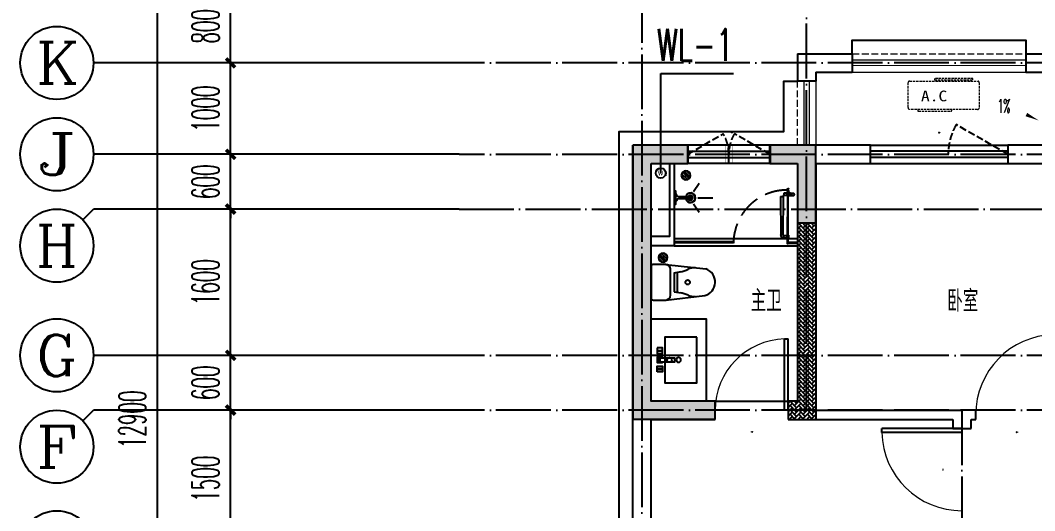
# Model space of a CAD drawing. Extents: x 27938 to 1507990, y 110129 to 923079.
# Drawn here: x 821117 to 832212, y 369024 to 374390 of the extents above; entities that cross this region are included whole.
import ezdxf
from ezdxf.enums import TextEntityAlignment as Align

# ---------------------------------------------------------------- set-up
doc = ezdxf.new("R2010")
doc.units = 0
doc.header["$LTSCALE"] = 1000
doc.header["$MEASUREMENT"] = 0
doc.linetypes.add('DASH', pattern=[0.35, 0.25, -0.1])
doc.linetypes.add('DOTE', pattern=[2.42, 2, -0.2, 0.02, -0.2])
for name, color, linetype in [('AXIS', 3, 'Continuous'), ('AXIS_TEXT', 7, 'Continuous'), ('COLUMN', 9, 'Continuous'), ('DIM_污水', 2, 'Continuous'), ('DOTE', 1, 'Continuous'), ('EQUIP_污水', 7, 'Continuous'), ('IP-bath&kitchen-JOHNSON', 4, 'Continuous'), ('LVTRY', 6, 'Continuous'), ('P-bath&kitchen-JOHNSON', 4, 'Continuous'), ('PUB_HATCH', 8, 'Continuous'), ('PUB_TEXT', 4, 'Continuous'), ('VPIPE-中水', 122, 'Continuous'), ('VPIPE-污水', 2, 'W'), ('WALL', 9, 'Continuous'), ('WINDOW', 4, 'Continuous'), ('WINDOW_TEXT', 7, 'Continuous'), ('保温', 6, 'Continuous'), ('机电标识类', 1, 'Continuous'), ('看线', 251, 'Continuous')]:
    doc.layers.add(name, color=color, linetype=linetype)
for name, color, linetype, lineweight in [('平面-排水沟', 86, 'Continuous', 15), ('平面-栏杆', 135, 'Continuous', 15), ('平面-看线', 45, 'Continuous', 15), ('平面-空调室内机', 176, 'Continuous', 9), ('平面-空调预留孔', 173, 'Continuous', 15), ('空调', 76, 'Continuous', 13)]:
    doc.layers.add(name, color=color, linetype=linetype, lineweight=lineweight)
doc.styles.add('_TCH_AXIS', font='COMPLEX', dxfattribs={"bigfont": 'GBCBIG'})
doc.styles.add('_TCH_DIM', font='SIMPLEX.shx', dxfattribs={"width": 0.7, "bigfont": 'GBCBIG.shx'})
doc.styles.add('_TCH_DIM_T3', font='SIMPLEX.shx', dxfattribs={"width": 0.494118, "bigfont": 'GBCBIG.shx'})
doc.styles.add('_TCH_WINDOW', font='SIMPLEX.shx', dxfattribs={"width": 0.7, "height": 3.5, "bigfont": 'GBCBIG.shx'})
doc.styles.add('_TWT_SERIAL', font='SIMPLEX', dxfattribs={"width": 0.8, "height": 3.5, "bigfont": 'HZTXT'})
doc.styles.add('COMPLEX', font='COMPLEX')
doc.styles.get("Standard").update_dxf_attribs({"font": 'gbenor.shx', "bigfont": 'gbcbig.shx'})
doc.styles.add('黑体', font='simhei.ttf')
doc.linetypes.add('W', pattern='A,3,-0.2,["W",Standard,S=0.25,R=0,X=-0.1,Y=-0.115],-0.2', length=3.4)
doc.dimstyles.new('_TCH_ARCH&&100', dxfattribs={"dimtxt": 297.5, "dimasz": 100, "dimexe": 250, "dimexo": 300, "dimgap": 126.25, "dimtad": 1, "dimdec": 0, "dimzin": 0, "dimdsep": 46, "dimtxsty": '_TCH_DIM_T3', "dimblk": 'ARCHTICK', "dimcen": 0.09, "dimclrt": 4, "dimazin": 2, "dimtfac": 1, "dimtdec": 0, "dimtix": 1, "dimtmove": 2, "dimatfit": 3, "dimfxl": 100, "dimtolj": 1, "dimtzin": 0, "dimarcsym": 0})
pattern_1 = [(45, (407300, 0), (0, 47.4157523), [100.584, -33.528]), (135, (407323.708, 23.708), (3e-15, 47.4157523), [100.584, -33.528])]

# ---------------------------------------------------------------- blocks, each defined once
blk = doc.blocks.new('GDGDGDSDA')
at = {"layer": 'DOTE', "color": 0, "linetype": 'DOTE', "ltscale": 0.3}
for p, q in [((419335, 376108), (419335, 359558)), ((421135, 367858), (421135, 376108)), ((471335, 371658), (417335, 371658)), ((471335, 370658), (417335, 370658)), ((417335, 370059), (471335, 370059)), ((471335, 368458), (417335, 368458)), ((471335, 367858), (417335, 367858)), ((422835, 367858), (422835, 359558))]:
    blk.add_line(p, q, dxfattribs=at)
blk = doc.blocks.new('rrrrrrrrrrrra')
at = {"color": 0}
for p, q in [((-112, 459), (-112, 324)), ((253, 484), (-87, 484)), ((278, 324), (278, 459)), ((-112, 324), (-64, -103)), ((-59, 271), (224, 271)), ((-21, 232), (-34, 154)), ((186, 232), (-21, 232)), ((186, 232), (199, 154)), ((278, 324), (228, -116)), ((191, 200), (-26, 200))]:
    blk.add_line(p, q, dxfattribs=at)
for centre, radius, start, end in [((-87, 459), 25, 90, 180), ((253, 459), 25, 0, 90), ((-59, 324), 53.3, 180, 270), ((224, 324), 53.3, 270, 0), ((-323, 210), 294, 333.5369, 351.4828), ((488, 210), 294, 188.5172, 206.4631), ((149, -3), 224, 158.5202, 180), ((16, -3), 224, 0, 21.4798), ((84, -64), 153, 195.0773, 340.1181)]:
    blk.add_arc(centre, radius, start, end, dxfattribs=at)
blk = doc.blocks.new('A$C1E0F638F')
at = {"color": 0}
for points in [[(500, 435), (500, 85), (0, 85), (0, 435)], [(270, 30), (230, 30), (230, 195), (270, 195)], [(120, 0), (180, 0), (180, 60), (120, 60)], [(147, 55), (153, 55), (153, 5), (147, 5)], [(230, 30), (270, 30), (270, 10), (230, 10)], [(380, 0), (320, 0), (320, 60), (380, 60)], [(353, 55), (347, 55), (347, 5), (353, 5)]]:
    blk.add_lwpolyline(points, close=True, dxfattribs=at)
blk.add_lwpolyline([(270, 60), (280, 60), (280, 0), (220, 0), (220, 60), (230, 60)], dxfattribs=at)
blk.add_circle((250, 236), 26, dxfattribs=at)
blk = doc.blocks.new('$lvtry$00000171')
at = {"color": 0}
for p, q in [((-74, 11), (-11, 74)), ((-70, -27), (27, 70)), ((-53, -53), (53, 53)), ((-27, -70), (70, 27)), ((11, -74), (74, -11))]:
    blk.add_line(p, q, dxfattribs=at)
blk.add_circle((0, 0), 75, dxfattribs=at)
blk.add_point((0, 0), dxfattribs=at)
blk = doc.blocks.new('135')
blk.add_hatch(color=0).paths.add_polyline_path([(5, 2), (4, -1), (-5, 2), (-4, 5)])
at = {"color": 0}
for p, q in [((-6, 19), (-3, 19)), ((-3, 19), (-6, 19)), ((-6, 3), (5, -2)), ((-6, 3), (-5, 3)), ((-5, 11), (-5, 31)), ((5, 11), (-5, 11)), ((5, 10), (-5, 10)), ((-5, 3), (-4, 6)), ((-4, 6), (5, 2)), ((0, 0), (0, 39)), ((6, 19), (3, 19)), ((3, 19), (6, 19)), ((4, -1), (5, 2)), ((5, 11), (5, 32)), ((4, -1), (6, -2))]:
    blk.add_line(p, q, dxfattribs=at)
for centre, radius, start, end in [((6, 16), 13.5, 151.0147, 204.8403), ((13, 4), 20.5, 163.0924, 182.0012), ((-6, 4), 1, 184.2275, 248.4661), ((-5, 22), 0.5, 335.7643, 151.0147), ((4, 18), 9.42, 155.7643, 171.9773), ((9, 15), 14.6, 166.278, 198.0953), ((14, 4), 19.5, 163.7443, 182.5269), ((-5, 3), 0.5, 181.9385, 247.2597), ((5, 22), 0.5, 29.8425, 204.574), ((-6, 17), 11.7, 10.475, 24.574), ((-6, 15), 12.4, 338.6449, 16.0476), ((29, 7), 24, 172.9439, 199.2318), ((-6, 16), 13.4, 334.9111, 29.8425), ((26, 6), 20.6, 169.1454, 199.9526), ((6, -1), 1.17, 247.4597, 19.9526), ((6, -1), 0.5, 247.4597, 19.2318)]:
    blk.add_arc(centre, radius, start, end, dxfattribs=at)
blk.add_open_spline([(-5, 31), (-4, 31), (-2, 33), (1, 29), (3, 31), (5, 32)], degree=3, knots=[0, 0, 0, 0, 3.066329, 6.218313, 11.124135, 11.124135, 11.124135, 11.124135], dxfattribs=at)
blk = doc.blocks.new('SDFAWERAWER')
at = {"layer": 'LVTRY', "color": 0}
for p, q in [((593941, -1242210), (593784, -1242595)), ((593965, -1242220), (593807, -1242604)), ((593941, -1242210), (593965, -1242220)), ((593988, -1242191), (593978, -1242214)), ((594007, -1242226), (593978, -1242214)), ((594017, -1242203), (593988, -1242191)), ((594016, -1242220), (594027, -1242193)), ((594016, -1242220), (594022, -1242223)), ((594026, -1242204), (594018, -1242222)), ((594018, -1242222), (594021, -1242220)), ((594025, -1242211), (594021, -1242220)), ((594023, -1242221), (594022, -1242223)), ((594022, -1242223), (594024, -1242222)), ((594023, -1242211), (594030, -1242194)), ((594024, -1242221), (594024, -1242222)), ((594025, -1242211), (594031, -1242197)), ((594027, -1242193), (594033, -1242195)), ((594028, -1242234), (594078, -1242255)), ((594030, -1242194), (594031, -1242197)), ((594032, -1242197), (594033, -1242195)), ((594033, -1242195), (594034, -1242197)), ((594034, -1242198), (594034, -1242197)), ((594047, -1242201), (594036, -1242229)), ((594036, -1242229), (594039, -1242230)), ((594037, -1242211), (594088, -1242232)), ((594039, -1242230), (594045, -1242214)), ((594039, -1242230), (594042, -1242228)), ((594042, -1242228), (594051, -1242205)), ((594050, -1242202), (594043, -1242218)), ((594047, -1242201), (594050, -1242202)), ((594050, -1242202), (594051, -1242205)), ((594057, -1242246), (594067, -1242223)), ((593784, -1242595), (593807, -1242604)), ((593803, -1242641), (593813, -1242618)), ((593803, -1242641), (593833, -1242653)), ((593813, -1242618), (593842, -1242630)), ((593842, -1242630), (593833, -1242653)), ((593834, -1242656), (593833, -1242653)), ((593845, -1242629), (593834, -1242656)), ((593836, -1242657), (593834, -1242656)), ((593848, -1242630), (593836, -1242657)), ((593845, -1242629), (593842, -1242630)), ((593848, -1242630), (593845, -1242629)), ((593847, -1242662), (593858, -1242634)), ((593847, -1242662), (593850, -1242663)), ((593850, -1242663), (593861, -1242635)), ((593852, -1242662), (593862, -1242637)), ((593858, -1242634), (593861, -1242635)), ((593861, -1242635), (593862, -1242637))]:
    blk.add_line(p, q, dxfattribs=at)
blk.add_lwpolyline([(593823, -1242717), (594046, -1242174), (594037, -1242170), (593814, -1242713)], close=True, dxfattribs=at)
blk.add_arc((594075, -1242240), 15.3, 281.7932, 33.7019, dxfattribs=at)
for centre, major_axis, start_param, end_param in [((593974, -1242224), (3.93, 9.6), 0, 1.570796), ((593817, -1242608), (13.5, 33.1), 1.570796, 3.141593), ((593817, -1242608), (3.93, 9.6), 1.570796, 3.141593)]:
    blk.add_ellipse(centre, major_axis=major_axis, ratio=1, start_param=start_param, end_param=end_param, dxfattribs=at)
at = {"layer": 'P-bath&kitchen-JOHNSON', "color": 0, "linetype": 'DASH'}
blk.add_arc((593810, -1242714), 586, 67.5369, 157.1325, dxfattribs=at)
at = {"layer": 'LVTRY', "color": 8, "xscale": -1, "rotation": 157.7329157530927}
blk.add_blockref('135', (594045, -1242162), dxfattribs=at)
blk = doc.blocks.new('A$C5DCB2F21')
at = {"layer": 'IP-bath&kitchen-JOHNSON', "color": 0}
for p, q in [((-68, -213), (-158, -275)), ((68, -213), (158, -275)), ((0, -261), (0, -425))]:
    blk.add_line(p, q, dxfattribs=at)
for centre, major_axis, ratio, start_param, end_param in [((0, -179), (-51, 0), 0.990052, -1.36297, 4.504563), ((0, -178), (-26.8, 0), 0.994812, -1.167677, 4.309269)]:
    blk.add_ellipse(centre, major_axis=major_axis, ratio=ratio, start_param=start_param, end_param=end_param, dxfattribs=at)
at = {"layer": 'LVTRY', "color": 0}
for p, q in [((74, 0), (-74, 0)), ((-10, -174), (-10, -49)), ((11, -174), (11, -49))]:
    blk.add_line(p, q, dxfattribs=at)
blk.add_lwpolyline([(74, 0), (74, -16), (-74, -16), (-74, 0)], dxfattribs=at)
for points in [[(-26, -31, -0.364142), (-38, -16, -0.020495)], [(-10, -49, 0.214893), (-26, -31, 7.649644)], [(11, -49, -0.21439), (26, -31, -7.649644)], [(26, -31, 0.364142), (38, -16, 0.020495)]]:
    blk.add_lwpolyline(points, format="xyb", dxfattribs=at)
blk.add_arc((0, -174), 10.5, 180, 0, dxfattribs=at)
for centre, major_axis, ratio, start_param, end_param in [((0, -181), (53.6, 0), 0.987577, 1.76809, 7.656688), ((-12, -165), (0, 1.43), 0.85, -1.570796, 4.712389), ((-12, -189), (0, 1.43), 0.85, 4.712389, 10.995574), ((12, -165), (0, 1.43), 0.85, 4.712389, 10.995574), ((12, -189), (0, 1.43), 0.85, 4.712389, 10.995574)]:
    blk.add_ellipse(centre, major_axis=major_axis, ratio=ratio, start_param=start_param, end_param=end_param, dxfattribs=at)
blk = doc.blocks.new('GDGDRGDGRD')
at = {"layer": 'IP-bath&kitchen-JOHNSON', "color": 0}
for p, q in [((490533, 524228), (491883, 524228)), ((490533, 524193), (491183, 524193)), ((490533, 524183), (491183, 524183)), ((491183, 524183), (491183, 524193)), ((491883, 524183), (491783, 524183)), ((491783, 524173), (491783, 524183)), ((491883, 524173), (491783, 524173)), ((490533, 524148), (491883, 524148))]:
    blk.add_line(p, q, dxfattribs=at)
for points in [[(490533, 525048), (490533, 524148), (490283, 524148)], [(490483, 525048), (490483, 524248), (490283, 524248)]]:
    blk.add_lwpolyline(points, dxfattribs=at)
at = {"layer": 'LVTRY', "color": 0}
blk.add_lwpolyline([(490883, 522448), (490283, 522448), (490283, 523348), (490883, 523348)], close=True, dxfattribs=at)
at = {"layer": 'IP-bath&kitchen-JOHNSON', "color": 8}
for name, p, rotation in [('A$C5DCB2F21', (490533, 524673), 90.008488524447), ('SDFAWERAWER', (-528536, 1449334), 22.25976934310711)]:
    blk.add_blockref(name, p, dxfattribs=dict(at, rotation=rotation))
at = {"layer": 'LVTRY', "color": 8, "xscale": -0.6666666667107826, "yscale": 0.6666666667107826}
for p in [(490663, 524918), (490413, 524018)]:
    blk.add_blockref('$lvtry$00000171', p, dxfattribs=at)
at = {"layer": 'LVTRY', "color": 8, "extrusion": (0, 0, -1), "xscale": -1, "zscale": -1, "rotation": 270}
blk.add_blockref('rrrrrrrrrrrra', (-490766, 523666), dxfattribs=at)
at = {"layer": 'LVTRY', "color": 8, "xscale": -1, "rotation": 270}
blk.add_blockref('A$C1E0F638F', (490347, 522649), dxfattribs=at)
blk = doc.blocks.new('GFDGFSDFGD')
at = {"layer": 'PUB_HATCH'}
for points in [[(421117, 373024), (420517, 373024), (420517, 370024), (421417, 370024), (421417, 370224), (420717, 370224), (420717, 372824), (421117, 372824)], [(422017, 373024), (422017, 372824), (422317, 372824), (422317, 372174), (422517, 372174), (422517, 373024)]]:
    blk.add_hatch(color=0, dxfattribs=at).paths.add_polyline_path(points)
at = {"layer": 'COLUMN', "color": 0}
for p, q in [((421117, 373024), (420517, 373024)), ((420517, 373024), (420517, 370024)), ((421117, 372824), (421117, 373024)), ((422017, 373024), (422017, 372824)), ((422517, 373024), (422017, 373024)), ((422517, 372174), (422517, 373024)), ((420717, 370224), (420717, 372824)), ((420717, 372824), (421117, 372824)), ((422017, 372824), (422317, 372824)), ((422317, 372824), (422317, 372174)), ((422317, 372174), (422517, 372174)), ((421417, 370224), (420717, 370224)), ((421417, 370024), (421417, 370224)), ((420517, 370024), (421417, 370024))]:
    blk.add_line(p, q, dxfattribs=at)
blk = doc.blocks.new('dongkong')
blk.add_wipeout([(-603756, 210771), (-603756, 210571), (-603836, 210571), (-603836, 210771)])
at = {"layer": '机电标识类', "color": 250, "linetype": 'DASH', "ltscale": 400}
for p, q in [((-603796, 210771), (-603796, 210571)), ((-603896, 210671), (-603696, 210671))]:
    blk.add_line(p, q, dxfattribs=at)
at = {"layer": '空调', "color": 6, "linetype": 'DASH', "const_width": 2}
blk.add_lwpolyline([(-603756, 210771), (-603756, 210571), (-603836, 210571), (-603836, 210771)], close=True, dxfattribs=at)
blk = doc.blocks.new('gsergvr')
at = {"layer": '平面-空调预留孔', "linetype": 'DASH', "ltscale": 0.1}
for p, q in [((34075, 17176), (34075, 17166)), ((34085, 17156), (34438, 17156)), ((34448, 17166), (34448, 17176))]:
    blk.add_line(p, q, dxfattribs=at)
blk.add_lwpolyline([(34729, 17176), (33989, 17176, -0.414214), (33969, 17196), (33969, 17466, -0.414214), (33989, 17486), (34729, 17486, -0.414214), (34749, 17466), (34749, 17196, -0.414214)], format="xyb", close=True, dxfattribs=at)
blk.add_lwpolyline([(34679, 17515), (34260, 17515), (34260, 17500), (34679, 17500)], close=True, dxfattribs=at)
for centre, start, end in [((34085, 17166), 180, 270), ((34438, 17166), 270, 0)]:
    blk.add_arc(centre, 10, start, end, dxfattribs=at)
at = {"layer": '平面-空调预留孔', "color": 251, "linetype": 'DASH', "ltscale": 0.1, "true_color": 0x636466, "style": '黑体', "width": 1.2}
blk.add_text('A.C', height=117, dxfattribs=at).set_placement((34111, 17265))
blk = doc.blocks.new('rtyryrtyeeretee')
at = {"layer": '平面-空调预留孔'}
blk.add_blockref('gsergvr', (635673, 326706), dxfattribs=at)
blk = doc.blocks.new('_ArchTick')
at = {"color": 0, "linetype": 'ByBlock', "const_width": 0.4}
blk.add_lwpolyline([(-0.5, -0.5), (0.5, 0.5)], dxfattribs=at)
blk = doc.blocks.new('*D1059')
at = {"layer": 'AXIS', "color": 0, "lineweight": -2}
for p, q in [((825617, 370124), (823167, 370124)), ((823417, 368624), (823417, 370124)), ((825617, 368624), (823167, 368624))]:
    blk.add_line(p, q, dxfattribs=at)
at = {"layer": 'Defpoints', "color": 0}
for p in [(823417, 370124), (825917, 370124), (825917, 368624)]:
    blk.add_point(p, dxfattribs=at)
at = {"layer": 'AXIS', "color": 0, "lineweight": -2, "xscale": 100, "yscale": 100, "zscale": 100}
for p, rotation in [((823417, 370124), 90), ((823417, 368624), 270)]:
    blk.add_blockref('_ArchTick', p, dxfattribs=dict(at, rotation=rotation))
at = {"layer": 'AXIS', "color": 4, "insert": (823142, 369374), "char_height": 297.5, "attachment_point": 5, "rotation": 90, "style": '_TCH_DIM_T3'}
blk.add_mtext('\\A1;1500', dxfattribs=at)
blk = doc.blocks.new('*D1060')
at = {"layer": 'AXIS', "color": 0, "lineweight": -2}
for p, q in [((823417, 370724), (823417, 370824)), ((825617, 370724), (823167, 370724)), ((823417, 370124), (823417, 370724)), ((825617, 370124), (823167, 370124)), ((823417, 370124), (823417, 370024))]:
    blk.add_line(p, q, dxfattribs=at)
at = {"layer": 'Defpoints', "color": 0}
for p in [(823417, 370724), (825917, 370724), (825917, 370124)]:
    blk.add_point(p, dxfattribs=at)
at = {"layer": 'AXIS', "color": 0, "lineweight": -2, "xscale": 100, "yscale": 100, "zscale": 100}
for p, rotation in [((823417, 370724), 270), ((823417, 370124), 90)]:
    blk.add_blockref('_ArchTick', p, dxfattribs=dict(at, rotation=rotation))
at = {"layer": 'AXIS', "color": 4, "insert": (823142, 370424), "char_height": 297.5, "attachment_point": 5, "rotation": 90, "style": '_TCH_DIM_T3'}
blk.add_mtext('\\A1;600', dxfattribs=at)
blk = doc.blocks.new('*D1061')
at = {"layer": 'AXIS', "color": 0, "lineweight": -2}
for p, q in [((825617, 372324), (823167, 372324)), ((823417, 370724), (823417, 372324)), ((825617, 370724), (823167, 370724))]:
    blk.add_line(p, q, dxfattribs=at)
at = {"layer": 'Defpoints', "color": 0}
for p in [(823417, 372324), (825917, 372324), (825917, 370724)]:
    blk.add_point(p, dxfattribs=at)
at = {"layer": 'AXIS', "color": 0, "lineweight": -2, "xscale": 100, "yscale": 100, "zscale": 100}
for p, rotation in [((823417, 372324), 90), ((823417, 370724), 270)]:
    blk.add_blockref('_ArchTick', p, dxfattribs=dict(at, rotation=rotation))
at = {"layer": 'AXIS', "color": 4, "insert": (823142, 371524), "char_height": 297.5, "attachment_point": 5, "rotation": 90, "style": '_TCH_DIM_T3'}
blk.add_mtext('\\A1;1600', dxfattribs=at)
blk = doc.blocks.new('*D1062')
at = {"layer": 'AXIS', "color": 0, "lineweight": -2}
for p, q in [((823417, 372924), (823417, 373024)), ((825617, 372924), (823167, 372924)), ((823417, 372324), (823417, 372924)), ((825617, 372324), (823167, 372324)), ((823417, 372324), (823417, 372224))]:
    blk.add_line(p, q, dxfattribs=at)
at = {"layer": 'Defpoints', "color": 0}
for p in [(823417, 372924), (825917, 372924), (825917, 372324)]:
    blk.add_point(p, dxfattribs=at)
at = {"layer": 'AXIS', "color": 0, "lineweight": -2, "xscale": 100, "yscale": 100, "zscale": 100}
for p, rotation in [((823417, 372924), 270), ((823417, 372324), 90)]:
    blk.add_blockref('_ArchTick', p, dxfattribs=dict(at, rotation=rotation))
at = {"layer": 'AXIS', "color": 4, "insert": (823142, 372624), "char_height": 297.5, "attachment_point": 5, "rotation": 90, "style": '_TCH_DIM_T3'}
blk.add_mtext('\\A1;600', dxfattribs=at)
blk = doc.blocks.new('*D1063')
at = {"layer": 'AXIS', "color": 0, "lineweight": -2}
for p, q in [((825617, 373924), (823167, 373924)), ((823417, 372924), (823417, 373924)), ((825617, 372924), (823167, 372924))]:
    blk.add_line(p, q, dxfattribs=at)
at = {"layer": 'Defpoints', "color": 0}
for p in [(823417, 373924), (825917, 373924), (825917, 372924)]:
    blk.add_point(p, dxfattribs=at)
at = {"layer": 'AXIS', "color": 0, "lineweight": -2, "xscale": 100, "yscale": 100, "zscale": 100}
for p, rotation in [((823417, 373924), 90), ((823417, 372924), 270)]:
    blk.add_blockref('_ArchTick', p, dxfattribs=dict(at, rotation=rotation))
at = {"layer": 'AXIS', "color": 4, "insert": (823142, 373424), "char_height": 297.5, "attachment_point": 5, "rotation": 90, "style": '_TCH_DIM_T3'}
blk.add_mtext('\\A1;1000', dxfattribs=at)
blk = doc.blocks.new('*D1064')
at = {"layer": 'AXIS', "color": 0, "lineweight": -2}
for p, q in [((825617, 374724), (823167, 374724)), ((823417, 373924), (823417, 374724)), ((825617, 373924), (823167, 373924))]:
    blk.add_line(p, q, dxfattribs=at)
at = {"layer": 'Defpoints', "color": 0}
for p in [(823417, 374724), (825917, 374724), (825917, 373924)]:
    blk.add_point(p, dxfattribs=at)
at = {"layer": 'AXIS', "color": 0, "lineweight": -2, "xscale": 100, "yscale": 100, "zscale": 100}
for p, rotation in [((823417, 374724), 90), ((823417, 373924), 270)]:
    blk.add_blockref('_ArchTick', p, dxfattribs=dict(at, rotation=rotation))
at = {"layer": 'AXIS', "color": 4, "insert": (823142, 374324), "char_height": 297.5, "attachment_point": 5, "rotation": 90, "style": '_TCH_DIM_T3'}
blk.add_mtext('\\A1;800', dxfattribs=at)
blk = doc.blocks.new('*D1067')
at = {"layer": 'AXIS', "color": 0, "lineweight": -2}
for p, q in [((825617, 376474), (822367, 376474)), ((822617, 363574), (822617, 376474)), ((825617, 363574), (822367, 363574))]:
    blk.add_line(p, q, dxfattribs=at)
at = {"layer": 'Defpoints', "color": 0}
for p in [(822617, 376474), (825917, 376474), (825917, 363574)]:
    blk.add_point(p, dxfattribs=at)
at = {"layer": 'AXIS', "color": 0, "lineweight": -2, "xscale": 100, "yscale": 100, "zscale": 100}
for p, rotation in [((822617, 376474), 90), ((822617, 363574), 270)]:
    blk.add_blockref('_ArchTick', p, dxfattribs=dict(at, rotation=rotation))
at = {"layer": 'AXIS', "color": 4, "insert": (822342, 370024), "char_height": 297.5, "attachment_point": 5, "rotation": 90, "style": '_TCH_DIM_T3'}
blk.add_mtext('\\A1;12900', dxfattribs=at)
blk = doc.blocks.new('$WINLIB2D$00000001')
at = {"color": 0}
for points in [[(-0.5, 0.5), (-0.5, -0.5)], [(-0.5, 0.5), (0.5, 0.5)], [(0.5, -0.5), (0.5, 0.5)], [(0.5, 0.1667), (-0.5, 0.1667)], [(0.5, -0.1667), (-0.5, -0.1667)], [(-0.5, -0.5), (0.5, -0.5)]]:
    blk.add_lwpolyline(points, dxfattribs=at)
blk = doc.blocks.new('$DorLib2D$00000001')
at = {"color": 0}
for p, q in [((0.45, 0.975), (0.5, 0.975)), ((0.45, 0), (0.45, 0.975)), ((0.5, 0), (0.5, 0.975)), ((0.5, 0), (0.45, 0))]:
    blk.add_line(p, q, dxfattribs=at)
at = {"color": 0, "lineweight": 13}
blk.add_arc((0.475, 0), 0.975, 91.4693, 180, dxfattribs=at)
blk = doc.blocks.new('_AXISO')
at = {"color": 0}
blk.add_circle((0, 0), 0.5, dxfattribs=at)
at = {"layer": 'AXIS_TEXT', "color": 0, "style": 'COMPLEX', "width": 1.041667}
blk.add_attdef('A', text='', height=0.56, dxfattribs=at).set_placement((-0.25, -0.28), (0.25, -0.28), align=Align.FIT)
blk = doc.blocks.new('$TwtSys$00000147')
blk.add_circle((0, 0, 0), 25)

msp = doc.modelspace()

# ---------------------------------------------------------------- hatches: boundary and pattern name
at = {"layer": '保温', "linetype": 'ByBlock', "ltscale": 10}
h = msp.add_hatch(dxfattribs=at)
h.set_pattern_fill('AR-HBONE', color=8, scale=55)
h.set_pattern_definition(pattern_1)
h.paths.add_polyline_path([(829816.7, 370023.7), (829816.7, 372173.7), (829616.7, 372173.7), (829616.7, 370023.7)])
h = msp.add_hatch(dxfattribs=at)
h.set_pattern_fill('AR-HBONE', color=8, scale=55)
h.set_pattern_definition(pattern_1)
h.paths.add_polyline_path([(829616.7, 370023.7), (829616.7, 370223.7), (829516.7, 370223.7), (829516.7, 370023.7)])

# ---------------------------------------------------------------- linework, layer by layer
at = {"layer": 'AXIS', "color": 8}
for p, q in [((825916.6, 373923.7), (821916.6, 373923.7)), ((825916.6, 372923.7), (821916.6, 372923.7)), ((821799.4, 372206.8), (821916.6, 372324)), ((825916.6, 372324), (821916.6, 372324)), ((825916.6, 370723.7), (821916.6, 370723.7)), ((821799.4, 370006.6), (821916.6, 370123.7)), ((825916.6, 370123.7), (821916.6, 370123.7))]:
    msp.add_line(p, q, dxfattribs=at)
at = {"layer": 'DIM_污水'}
for p, q in [((828121.7, 372718.7), (828121.7, 373806.3)), ((828121.7, 373806.3), (828919.1, 373806.3))]:
    msp.add_line(p, q, dxfattribs=at)
at = {"layer": 'VPIPE-中水', "color": 8, "linetype": 'Continuous'}
msp.add_circle((828121.7, 372718.7), 55, dxfattribs=at)
at = {"layer": 'VPIPE-污水'}
msp.add_circle((828121.7, 372718.7), 55, dxfattribs=at)
at = {"layer": 'WALL', "color": 8}
for p, q in [((829616.6, 374023.7), (829616.6, 373723.7)), ((829616.6, 374023.7), (830216.6, 374023.7)), ((830216.6, 374023.7), (830216.6, 373823.7)), ((832116.6, 374023.7), (832716.6, 374023.7)), ((832116.6, 374023.7), (832116.6, 373823.7)), ((829816.6, 373823.7), (829816.6, 373723.7)), ((829816.6, 373823.7), (830216.6, 373823.7)), ((832116.6, 373823.7), (832516.6, 373823.7)), ((829816.6, 373723.7), (829616.6, 373723.7)), ((828416.7, 373023.7), (827816.6, 373023.7)), ((827816.6, 370123.7), (827816.6, 373023.7)), ((828416.7, 372823.7), (828416.7, 373023.7)), ((829716.6, 373023.7), (829316.7, 373023.7)), ((829316.7, 373023.7), (829316.7, 372823.7)), ((830416.6, 373023.7), (829716.6, 373023.7)), ((830416.6, 372823.7), (830416.6, 373023.7)), ((832616.6, 373023.7), (831916.6, 373023.7)), ((831916.6, 373023.7), (831916.6, 372823.7)), ((828016.6, 372823.7), (828416.7, 372823.7)), ((828016.6, 370223.7), (828016.6, 372823.7)), ((829316.7, 372823.7), (829616.6, 372823.7)), ((829616.6, 372823.7), (829616.6, 370223.7)), ((829816.6, 372823.7), (830416.6, 372823.7)), ((829816.6, 372823.7), (829816.6, 370123.7)), ((831916.6, 372823.7), (832516.6, 372823.7)), ((828716.6, 370223.7), (828016.6, 370223.7)), ((828716.6, 370023.7), (828716.6, 370223.7)), ((829616.6, 370223.7), (829516.6, 370223.7)), ((829516.6, 370223.7), (829516.6, 370023.7)), ((827816.6, 364923.7), (827816.6, 370123.7)), ((829816.6, 370123.7), (831416.6, 370123.7)), ((831566.6, 370123.7), (831416.6, 370123.7)), ((831566.6, 370023.7), (831566.6, 370123.7)), ((828016.6, 370023.7), (828716.6, 370023.7)), ((828016.6, 365123.7), (828016.6, 370023.7)), ((829516.6, 370023.7), (829716.6, 370023.7)), ((829716.6, 370023.7), (831316.6, 370023.7)), ((831316.6, 370023.7), (831316.6, 369923.7)), ((831516.6, 370023.7), (831566.6, 370023.7)), ((831516.6, 369923.7), (831516.6, 370023.7)), ((831316.6, 369923.7), (831516.6, 369923.7))]:
    msp.add_line(p, q, dxfattribs=at)
at = {"layer": 'WINDOW', "color": 8}
msp.add_line((828716.6, 370223.7), (829516.6, 370223.7), dxfattribs=at)
at = {"layer": 'WINDOW', "color": 8, "linetype": 'DASH', "ltscale": 0.3}
msp.add_lwpolyline([(831916.6, 372923.7), (831353.4, 373248.4, 0.1314846), (831266.6, 372923.7)], format="xyb", dxfattribs=at)
at = {"layer": '保温', "color": 8, "linetype": 'ByBlock', "ltscale": 10}
msp.add_line((829816.7, 370123.7), (829816.7, 370023.7), dxfattribs=at)
at = {"layer": '平面-排水沟', "color": 8}
msp.add_lwpolyline([(831970.4, 373430.5, 0, 0, 0), (832256.5, 373293.7, 0, 40, 0), (832121.2, 373358.4, 0, 0, 0)], format="xyseb", dxfattribs=at)
at = {"layer": '平面-栏杆', "color": 8}
for points in [[(832116.6, 373953.7), (830216.6, 373954)], [(832116.6, 373893.7), (830216.6, 373894)], [(829686.9, 373723.7), (829686.6, 373023.7)], [(829746.9, 373723.7), (829746.6, 373023.7)]]:
    msp.add_lwpolyline(points, dxfattribs=at)
at = {"layer": '平面-看线', "color": 8, "linetype": 'DASH', "ltscale": 0.3}
msp.add_line((829616.6, 373023.7), (829616.9, 373723.7), dxfattribs=at)
msp.add_lwpolyline([(830216.6, 374023.7), (832116.6, 374023.7)], dxfattribs=at)
at = {"layer": '平面-看线', "color": 8}
for points in [[(830216.6, 373823.7), (832116.6, 373823.7)], [(829816.9, 373723.7), (829816.6, 373023.7)]]:
    msp.add_lwpolyline(points, dxfattribs=at)
at = {"layer": '看线', "color": 8, "ltscale": 0.5}
msp.add_lwpolyline([(830216.6, 374023.7), (830216.6, 374173.7), (832116.6, 374173.7), (832116.6, 374023.7)], dxfattribs=at)
at = {"layer": '看线', "color": 8}
msp.add_lwpolyline([(830466.6, 364773.7), (827666.6, 364773.7), (827666.6, 373173.7), (829466.9, 373173.7), (829466.9, 373723.7), (829616.9, 373723.7)], dxfattribs=at)

# ---------------------------------------------------------------- block references
at = {"color": 8}
for name, p in [('GFDGFSDFGD', (407300, 0)), ('rtyryrtyeeretee', (161184.5, 29532.7)), ('GDGDRGDGRD', (337734.1, -152224.7))]:
    msp.add_blockref(name, p, dxfattribs=at)
at = {"layer": 'AXIS', "color": 8}
ref = msp.add_blockref('_AXISO', (821516.6, 373923.7), dxfattribs=dict(at, xscale=800, yscale=800, zscale=800))
ref.add_attrib('A', 'K', dxfattribs={"layer": 'AXIS_TEXT', "color": 8, "ltscale": 0.5, "height": 452.5, "style": '_TCH_AXIS', "width": 1.105263}).set_placement((821290.3, 373697.5), (821742.9, 373697.5), align=Align.FIT)
ref = msp.add_blockref('_AXISO', (821516.6, 372923.7), dxfattribs=dict(at, xscale=800, yscale=800, zscale=800))
ref.add_attrib('A', 'J', dxfattribs={"layer": 'AXIS_TEXT', "color": 8, "ltscale": 0.5, "height": 452.5, "style": '_TCH_AXIS', "width": 1.909091}).set_placement((821290.3, 372697.5), (821742.9, 372697.5), align=Align.FIT)
ref = msp.add_blockref('_AXISO', (821516.6, 371924), dxfattribs=dict(at, xscale=800, yscale=800, zscale=800))
ref.add_attrib('A', 'H', dxfattribs={"layer": 'AXIS_TEXT', "color": 8, "ltscale": 0.5, "height": 452.5, "style": '_TCH_AXIS', "width": 1.05}).set_placement((821290.3, 371697.7), (821742.9, 371697.7), align=Align.FIT)
ref = msp.add_blockref('_AXISO', (821516.6, 370723.7), dxfattribs=dict(at, xscale=800, yscale=800, zscale=800))
ref.add_attrib('A', 'G', dxfattribs={"layer": 'AXIS_TEXT', "color": 8, "ltscale": 0.5, "height": 452.5, "style": '_TCH_AXIS', "width": 1.166667}).set_placement((821290.3, 370497.5), (821742.9, 370497.5), align=Align.FIT)
ref = msp.add_blockref('_AXISO', (821516.6, 369723.7), dxfattribs=dict(at, xscale=800, yscale=800, zscale=800))
ref.add_attrib('A', 'F', dxfattribs={"layer": 'AXIS_TEXT', "color": 8, "ltscale": 0.5, "height": 452.5, "style": '_TCH_AXIS', "width": 1.3125}).set_placement((821290.3, 369497.5), (821742.9, 369497.5), align=Align.FIT)
ref = msp.add_blockref('_AXISO', (821516.6, 368623.7), dxfattribs=dict(at, xscale=800, yscale=800, zscale=800))
ref.add_attrib('A', 'E', dxfattribs={"layer": 'AXIS_TEXT', "color": 8, "ltscale": 0.5, "height": 452.5, "style": '_TCH_AXIS', "width": 1.3125}).set_placement((821290.3, 368397.5), (821742.9, 368397.5), align=Align.FIT)
at = {"layer": 'DOTE', "color": 169}
msp.add_blockref('GDGDGDSDA', (408581.8, 2265.4), dxfattribs=at)
at = {"layer": 'EQUIP_污水'}
for p in [(828416.6, 371523.7), (828216.7, 370673.7)]:
    msp.add_blockref('$TwtSys$00000147', p, dxfattribs=at)
at = {"layer": 'WINDOW', "color": 8}
ref = msp.add_blockref('$WINLIB2D$00000001', (831166.6, 372923.7), dxfattribs=dict(at, xscale=1500, yscale=-200, zscale=1500, rotation=359.9999999969686))
ref.add_attrib('A', 'C1514a', (831161.3, 373159.1), dxfattribs={"layer": 'WINDOW_TEXT', "color": 8, "ltscale": 0.5, "height": 4.25, "style": '_TCH_WINDOW', "width": 0.494118})
ref = msp.add_blockref('$DorLib2D$00000001', (832016.6, 370073.7), dxfattribs=dict(at, xscale=900, yscale=900, zscale=900, rotation=3.223884863770534e-09))
ref.add_attrib('A', 'M0922', (832009.7, 369881), dxfattribs={"layer": 'WINDOW_TEXT', "color": 8, "ltscale": 0.5, "height": 5.95, "rotation": 0, "style": '_TCH_WINDOW', "width": 0.494118})
ref = msp.add_blockref('$DorLib2D$00000001', (829116.6, 370123.7), dxfattribs=dict(at, xscale=800, yscale=800, zscale=800, rotation=6.01791841182132e-09))
ref.add_attrib('A', 'M0822', (829109.7, 369883.2), dxfattribs={"layer": 'WINDOW_TEXT', "color": 8, "ltscale": 0.5, "height": 5.95, "rotation": 0, "style": '_TCH_WINDOW', "width": 0.494118})
ref = msp.add_blockref('$DorLib2D$00000001', (831416.6, 369473.7), dxfattribs=dict(at, xscale=900, yscale=900, zscale=900, rotation=90.00000000129845))
ref.add_attrib('A', 'M0922', (831211.6, 369466.9), dxfattribs={"layer": 'WINDOW_TEXT', "color": 8, "ltscale": 0.5, "height": 5.95, "rotation": 90, "style": '_TCH_WINDOW', "width": 0.494118})

# ---------------------------------------------------------------- texts
at = {"layer": 'DIM_污水', "color": 7, "style": '_TWT_SERIAL', "width": 0.64}
msp.add_text('WL-1', height=350, dxfattribs=at).set_placement((828081.1, 373946.3))
at = {"layer": 'PUB_TEXT', "color": 8}
for s, height, p in [('WL', 56, (828086.7, 372690.7)), ('主卫', 236.31, (829105.3, 371201.5)), ('卧室', 236.31, (831255.3, 371201.5, 0))]:
    msp.add_text(s, height=height, dxfattribs=at).set_placement(p)
at = {"layer": '平面-排水沟', "color": 7, "style": '_TCH_DIM', "width": 0.494118}
msp.add_text('1%', height=148.75, dxfattribs=at).set_placement((831806.3, 373377.8))

# ---------------------------------------------------------------- dimensions: what is measured, and where the dimension line sits
at = {"layer": 'AXIS', "color": 8}
for p1, p2, distance, picture, middle in [((825916.6, 363573.7), (825916.6, 376473.7), 3300, '*D1067', (822341.6, 370023.7)), ((825916.6, 373923.7), (825916.6, 374723.7), 2500, '*D1064', (823141.6, 374323.7)), ((825916.6, 372923.7), (825916.6, 373923.7), 2500, '*D1063', (823141.6, 373423.7)), ((825916.6, 372324), (825916.6, 372923.7), 2500, '*D1062', (823141.6, 372623.9)), ((825916.6, 370723.7), (825916.6, 372324), 2500, '*D1061', (823141.6, 371523.9)), ((825916.6, 370123.7), (825916.6, 370723.7), 2500, '*D1060', (823141.6, 370423.7)), ((825916.6, 368623.7), (825916.6, 370123.7), 2500, '*D1059', (823141.6, 369373.7))]:
    dim = msp.add_aligned_dim(p1=p1, p2=p2, distance=distance, dimstyle='_TCH_ARCH&&100', dxfattribs=at)
    dim.commit()
    dim.dimension.update_dxf_attribs({"geometry": picture, "text_midpoint": middle})

# ---------------------------------------------------------------- next in the draw order: block references
at = {"layer": '平面-空调室内机', "color": 8, "ltscale": 0.3, "xscale": -1, "rotation": 180}
msp.add_blockref('dongkong', (1432662.6, 583594.7), dxfattribs=at)

# ---------------------------------------------------------------- next in the draw order: linework, layer by layer
at = {"layer": 'WINDOW', "color": 8, "linetype": 'DASH', "ltscale": 0.3}
for points in [[(828416.7, 372923.7), (828806.4, 373148.7, -0.1316053), (828866.7, 372923.7)], [(829316.7, 372923.7), (828926.9, 373148.7, 0.1316053), (828866.7, 372923.7)]]:
    msp.add_lwpolyline(points, format="xyb", dxfattribs=at)

# ---------------------------------------------------------------- next in the draw order: block references
at = {"layer": 'WINDOW', "color": 8}
ref = msp.add_blockref('$WINLIB2D$00000001', (828866.7, 372923.7), dxfattribs=dict(at, xscale=-900, yscale=-200, zscale=-900, rotation=359.9999999964871))
ref.add_attrib('A', 'C0914', (828891.3, 373159.1), dxfattribs={"layer": 'WINDOW_TEXT', "color": 8, "ltscale": 0.5, "height": 4.25, "style": '_TCH_WINDOW', "width": 0.494118})

doc.saveas('drawing.dxf')
